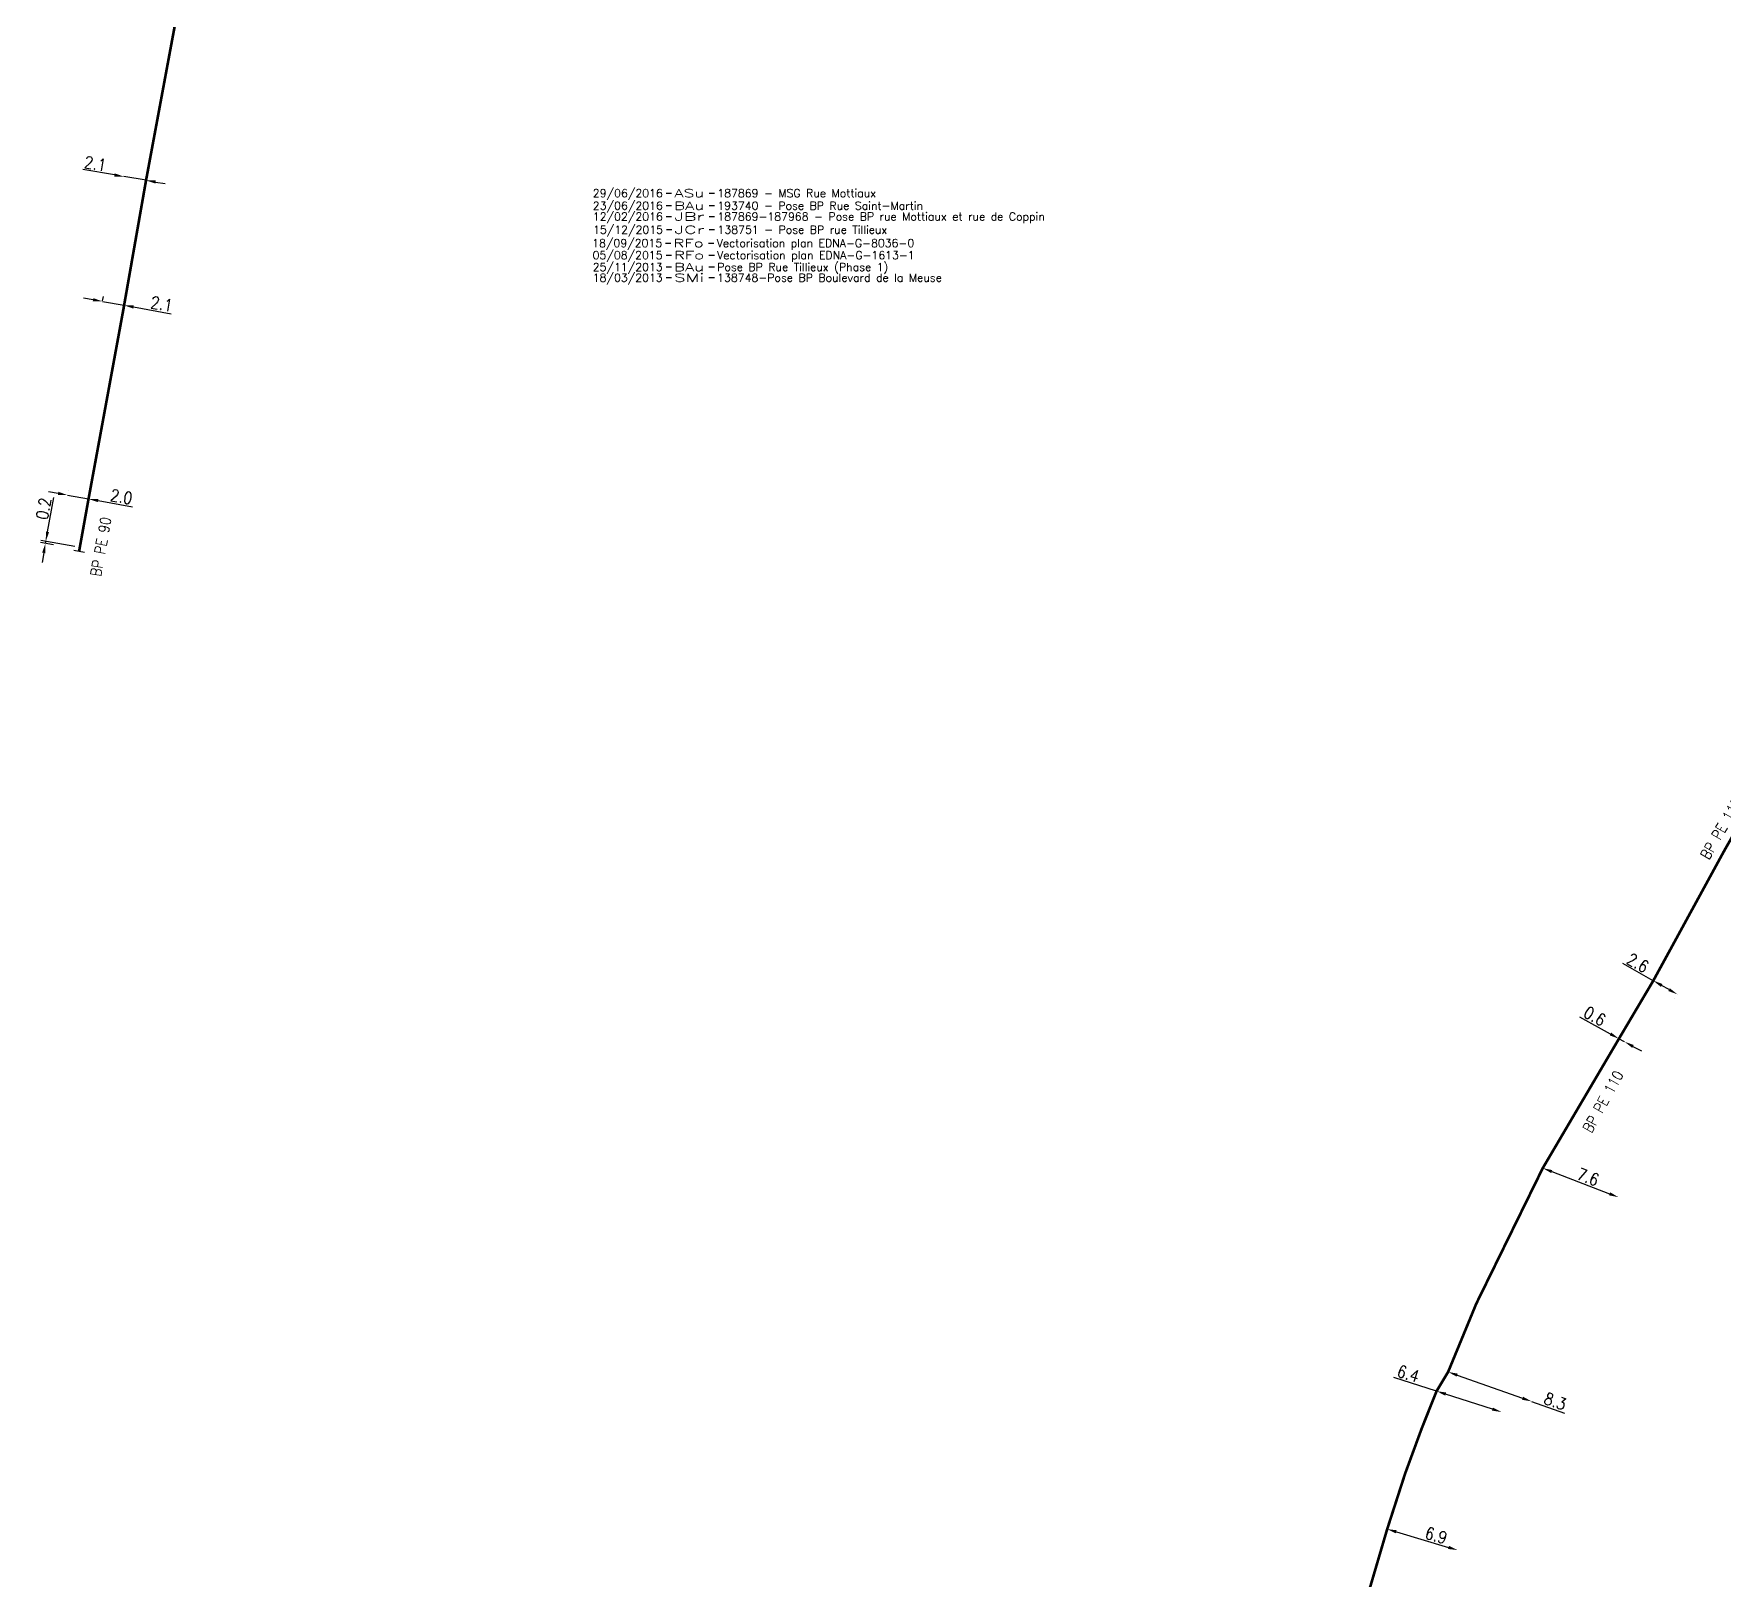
# Model space of a CAD drawing. Header units: millimetres. Extents: x 184998 to 186003, y 126995 to 128002.
# Drawn here: x 185008.3 to 185166.7, y 127147.3 to 127292.2 of the extents above; entities that cross this region are included whole.
import ezdxf
from ezdxf.enums import TextEntityAlignment as Align

# ---------------------------------------------------------------- set-up
doc = ezdxf.new("R2010")
doc.units = ezdxf.units.MM
doc.header["$PDMODE"] = 34
doc.linetypes.add('L_25_PE', pattern=[2000, 1000, 1000])
doc.layers.get('0').update_dxf_attribs({"linetype": 'CONTINUOUS'})
doc.layers.get('DEFPOINTS').update_dxf_attribs({"linetype": 'CONTINUOUS'})
doc.layers.add('L_150', color=1, linetype='CONTINUOUS')
doc.layers.add('L_340', color=7, linetype='CONTINUOUS')
doc.layers.add('L_910', color=7, linetype='CONTINUOUS', plot=False)
doc.styles.get("Standard").update_dxf_attribs({"font": 'romans.shx', "width": 0.85})
doc.dimstyles.get("Standard").update_dxf_attribs({"dimtxt": 1.5, "dimasz": 1.2, "dimexe": 0.625, "dimexo": 0.625, "dimgap": 0.25, "dimtad": 1, "dimdec": 1, "dimzin": 0, "dimdsep": 46, "dimtxsty": 'Standard', "dimcen": -0.5, "dimadec": 0, "dimazin": 0, "dimtfac": 1, "dimtdec": 1, "dimtmove": 0, "dimatfit": 3, "dimfxl": 0, "dimtolj": 1, "dimtzin": 0, "dimarcsym": 0})

# ---------------------------------------------------------------- blocks, each defined once
blk = doc.blocks.new('*D285')
at = {"layer": 'DEFPOINTS', "color": 0, "linetype": 'Continuous', "transparency": 16777216}
for p in [(185135.12, 127152.04), (185141.73, 127150.07), (185141.73, 127150.07)]:
    blk.add_point(p, dxfattribs=at)
at = {"layer": 'L_150', "color": 0, "linetype": 'Continuous', "lineweight": -2, "transparency": 16777216}
blk.add_line((185135.98, 127151.78), (185140.87, 127150.33), dxfattribs=at)
at = {"layer": 'L_150', "color": 0, "linetype": 'Continuous', "transparency": 16777216}
for points in [[(185136.02, 127151.93), (185135.94, 127151.64), (185135.12, 127152.04)], [(185140.91, 127150.47), (185140.82, 127150.18), (185141.73, 127150.07)]]:
    blk.add_solid(points, dxfattribs=at)
at = {"layer": 'L_150', "color": 0, "linetype": 'Continuous', "transparency": 16777216, "insert": (185139.71, 127151.45), "char_height": 1.125, "attachment_point": 5, "rotation": 343.3938}
blk.add_mtext('\\A1;6.9', dxfattribs=at)
blk = doc.blocks.new('*D286')
at = {"layer": 'DEFPOINTS', "color": 0, "linetype": 'Continuous', "transparency": 16777216}
for p in [(185139.75, 127164.97), (185145.84, 127163.01), (185145.84, 127163.01)]:
    blk.add_point(p, dxfattribs=at)
at = {"layer": 'L_150', "color": 0, "linetype": 'Continuous', "lineweight": -2, "transparency": 16777216}
for p, q in [((185139.75, 127164.97), (185135.73, 127166.26)), ((185144.98, 127163.29), (185140.6, 127164.7))]:
    blk.add_line(p, q, dxfattribs=at)
at = {"layer": 'L_150', "color": 0, "linetype": 'Continuous', "transparency": 16777216}
for points in [[(185140.65, 127164.84), (185140.56, 127164.55), (185139.75, 127164.97)], [(185145.03, 127163.43), (185144.94, 127163.15), (185145.84, 127163.01)]]:
    blk.add_solid(points, dxfattribs=at)
at = {"layer": 'L_150', "color": 0, "linetype": 'Continuous', "transparency": 16777216, "insert": (185137.09, 127166.61), "char_height": 1.125, "attachment_point": 5, "rotation": 342.2}
blk.add_mtext('\\A1;6.4', dxfattribs=at)
blk = doc.blocks.new('*D287')
at = {"layer": 'DEFPOINTS', "color": 0, "linetype": 'Continuous', "transparency": 16777216}
for p in [(185140.83, 127166.77), (185148.65, 127164.01), (185148.65, 127164.01)]:
    blk.add_point(p, dxfattribs=at)
at = {"layer": 'L_150', "color": 0, "linetype": 'Continuous', "lineweight": -2, "transparency": 16777216}
for p, q in [((185141.68, 127166.47), (185147.8, 127164.31)), ((185148.65, 127164.01), (185151.74, 127162.91))]:
    blk.add_line(p, q, dxfattribs=at)
at = {"layer": 'L_150', "color": 0, "linetype": 'Continuous', "transparency": 16777216}
for points in [[(185141.73, 127166.61), (185141.63, 127166.33), (185140.83, 127166.77)], [(185147.85, 127164.45), (185147.75, 127164.16), (185148.65, 127164.01)]]:
    blk.add_solid(points, dxfattribs=at)
at = {"layer": 'L_150', "color": 0, "linetype": 'Continuous', "transparency": 16777216, "insert": (185150.87, 127164.02), "char_height": 1.125, "attachment_point": 5, "rotation": 340.5405}
blk.add_mtext('\\A1;8.3', dxfattribs=at)
blk = doc.blocks.new('*D288')
at = {"layer": 'DEFPOINTS', "color": 0, "linetype": 'Continuous', "transparency": 16777216}
for p in [(185149.7, 127185.87), (185156.79, 127183.15), (185156.79, 127183.15)]:
    blk.add_point(p, dxfattribs=at)
at = {"layer": 'L_150', "color": 0, "linetype": 'Continuous', "lineweight": -2, "transparency": 16777216}
blk.add_line((185150.54, 127185.55), (185155.95, 127183.47), dxfattribs=at)
at = {"layer": 'L_150', "color": 0, "linetype": 'Continuous', "transparency": 16777216}
for points in [[(185150.59, 127185.69), (185150.49, 127185.41), (185149.7, 127185.87)], [(185156.01, 127183.61), (185155.9, 127183.33), (185156.79, 127183.15)]]:
    blk.add_solid(points, dxfattribs=at)
at = {"layer": 'L_150', "color": 0, "linetype": 'Continuous', "transparency": 16777216, "insert": (185153.94, 127185.05), "char_height": 1.125, "attachment_point": 5, "rotation": 338.9834}
blk.add_mtext('\\A1;7.6', dxfattribs=at)
blk = doc.blocks.new('*D289')
at = {"layer": 'DEFPOINTS', "color": 0, "linetype": 'Continuous', "transparency": 16777216}
for p in [(185156.84, 127198), (185157.37, 127197.72), (185157.37, 127197.72)]:
    blk.add_point(p, dxfattribs=at)
at = {"layer": 'L_150', "color": 0, "linetype": 'Continuous', "lineweight": -2, "transparency": 16777216}
for p, q in [((185156.05, 127198.44), (185153.18, 127200.02)), ((185157.37, 127197.72), (185156.84, 127198)), ((185158.15, 127197.28), (185158.94, 127196.85))]:
    blk.add_line(p, q, dxfattribs=at)
at = {"layer": 'L_150', "color": 0, "linetype": 'Continuous', "transparency": 16777216}
for points in [[(185156.12, 127198.57), (185155.98, 127198.31), (185156.84, 127198)], [(185158.23, 127197.41), (185158.08, 127197.15), (185157.37, 127197.72)]]:
    blk.add_solid(points, dxfattribs=at)
at = {"layer": 'L_150', "color": 0, "linetype": 'Continuous', "transparency": 16777216, "insert": (185154.58, 127200.11), "char_height": 1.125, "attachment_point": 5, "rotation": 331.1231}
blk.add_mtext('\\A1;0.6', dxfattribs=at)
blk = doc.blocks.new('*D290')
at = {"layer": 'DEFPOINTS', "color": 0, "linetype": 'Continuous', "transparency": 16777216}
for p in [(185160.06, 127203.44), (185162.32, 127202.16), (185162.32, 127202.16)]:
    blk.add_point(p, dxfattribs=at)
at = {"layer": 'L_150', "color": 0, "linetype": 'Continuous', "lineweight": -2, "transparency": 16777216}
for p, q in [((185160.06, 127203.44), (185157.2, 127205.04)), ((185159.83, 127203.03), (185159.83, 127203.03)), ((185161.54, 127202.6), (185160.84, 127203)), ((185162.09, 127201.75), (185162.09, 127201.75))]:
    blk.add_line(p, q, dxfattribs=at)
at = {"layer": 'L_150', "color": 0, "linetype": 'Continuous', "transparency": 16777216}
for points in [[(185160.92, 127203.13), (185160.77, 127202.86), (185160.06, 127203.44)], [(185161.61, 127202.73), (185161.47, 127202.47), (185162.32, 127202.16)]]:
    blk.add_solid(points, dxfattribs=at)
at = {"layer": 'L_150', "color": 0, "linetype": 'Continuous', "transparency": 16777216, "insert": (185158.6, 127205.11), "char_height": 1.125, "attachment_point": 5, "rotation": 330.6441}
blk.add_mtext('\\A1;2.6', dxfattribs=at)
blk = doc.blocks.new('GIS_MODF')
at = {"color": 0, "linetype": 'Continuous', "flags": 128}
for points in [[(-2.26, -0.01), (-1.76, -0.01)], [(1.76, -0.01), (2.26, -0.01)]]:
    blk.add_lwpolyline(points, dxfattribs=at)
at = {"color": 0, "linetype": 'Continuous'}
blk.add_attdef('DATE', text='', height=0.75, dxfattribs=at).set_placement((-2.58, -0.39), align=Align.RIGHT)
at = {"color": 0, "linetype": 'Continuous', "width": 3.590909}
blk.add_attdef('USER', text='', height=0.75, dxfattribs=at).set_placement((-1.52, -0.39), (1.31, -0.39), align=Align.FIT)
at = {"color": 0, "linetype": 'Continuous'}
blk.add_attdef('DESC', (2.53, -0.39), '', height=0.75, dxfattribs=at)
blk = doc.blocks.new('*D639')
at = {"layer": 'DEFPOINTS', "color": 0, "linetype": 'Continuous', "ltscale": 0.5, "transparency": 16777216}
for p in [(185016.73, 127278.8), (185016.73, 127278.8), (185018.8, 127278.45)]:
    blk.add_point(p, dxfattribs=at)
at = {"layer": 'L_150', "color": 0, "linetype": 'Continuous', "lineweight": -2, "ltscale": 0.5, "transparency": 16777216}
for p, q in [((185015.84, 127278.95), (185012.88, 127279.46)), ((185018.8, 127278.45), (185016.73, 127278.8)), ((185019.69, 127278.29), (185020.58, 127278.14))]:
    blk.add_line(p, q, dxfattribs=at)
at = {"layer": 'L_150', "color": 0, "linetype": 'Continuous', "ltscale": 0.5, "transparency": 16777216}
for points in [[(185015.87, 127279.1), (185015.82, 127278.8), (185016.73, 127278.8)], [(185019.71, 127278.44), (185019.66, 127278.15), (185018.8, 127278.45)]]:
    blk.add_solid(points, dxfattribs=at)
at = {"layer": 'L_150', "color": 0, "linetype": 'Continuous', "ltscale": 0.5, "transparency": 16777216, "insert": (185014.05, 127280.02), "char_height": 1.125, "attachment_point": 5, "rotation": 350.2862}
blk.add_mtext('\\A1;2.1', dxfattribs=at)
blk = doc.blocks.new('*D642')
at = {"layer": 'DEFPOINTS', "color": 0, "linetype": 'Continuous', "ltscale": 0.5, "transparency": 16777216}
for p in [(185014.64, 127266.68), (185014.72, 127267.1), (185016.67, 127266.32)]:
    blk.add_point(p, dxfattribs=at)
at = {"layer": 'L_150', "color": 0, "linetype": 'Continuous', "lineweight": -2, "ltscale": 0.5, "transparency": 16777216}
for p, q in [((185013.83, 127267.26), (185012.94, 127267.42)), ((185014.72, 127267.15), (185014.8, 127267.57)), ((185014.72, 127267.1), (185016.74, 127266.74)), ((185016.75, 127266.78), (185016.83, 127267.2)), ((185017.63, 127266.58), (185021.16, 127265.94))]:
    blk.add_line(p, q, dxfattribs=at)
at = {"layer": 'L_150', "color": 0, "linetype": 'Continuous', "ltscale": 0.5, "transparency": 16777216}
for points in [[(185013.86, 127267.41), (185013.8, 127267.12), (185014.72, 127267.1)], [(185017.65, 127266.73), (185017.6, 127266.43), (185016.74, 127266.74)]]:
    blk.add_solid(points, dxfattribs=at)
at = {"layer": 'L_150', "color": 0, "linetype": 'Continuous', "ltscale": 0.5, "transparency": 16777216, "insert": (185020.26, 127266.87), "char_height": 1.125, "attachment_point": 5, "rotation": 349.7881}
blk.add_mtext('\\A1;2.1', dxfattribs=at)
blk = doc.blocks.new('*D643')
at = {"layer": 'DEFPOINTS', "color": 0, "linetype": 'Continuous', "ltscale": 0.5, "transparency": 16777216}
for p in [(185011.44, 127248.95), (185011.44, 127248.95), (185013.41, 127248.59)]:
    blk.add_point(p, dxfattribs=at)
at = {"layer": 'L_150', "color": 0, "linetype": 'Continuous', "lineweight": -2, "ltscale": 0.5, "transparency": 16777216}
for p, q in [((185010.56, 127249.11), (185009.67, 127249.27)), ((185011.44, 127248.95), (185013.41, 127248.59)), ((185011.53, 127249.41), (185011.53, 127249.41)), ((185013.5, 127249.06), (185013.5, 127249.06)), ((185014.3, 127248.44), (185017.53, 127247.85))]:
    blk.add_line(p, q, dxfattribs=at)
at = {"layer": 'L_150', "color": 0, "linetype": 'Continuous', "ltscale": 0.5, "transparency": 16777216}
for points in [[(185010.59, 127249.26), (185010.53, 127248.96), (185011.44, 127248.95)], [(185014.33, 127248.58), (185014.27, 127248.29), (185013.41, 127248.59)]]:
    blk.add_solid(points, dxfattribs=at)
at = {"layer": 'L_150', "color": 0, "linetype": 'Continuous', "ltscale": 0.5, "transparency": 16777216, "insert": (185016.49, 127248.8), "char_height": 1.125, "attachment_point": 5, "rotation": 349.7881}
blk.add_mtext('\\A1;2.0', dxfattribs=at)
blk = doc.blocks.new('*D644')
at = {"layer": 'DEFPOINTS', "color": 0, "linetype": 'Continuous', "transparency": 16777216}
for p in [(185009.37, 127244.42), (185010.59, 127244.2), (185012.59, 127244.04)]:
    blk.add_point(p, dxfattribs=at)
at = {"layer": 'L_340', "color": 0, "linetype": 'Continuous', "lineweight": -2, "transparency": 16777216}
for p, q in [((185009.56, 127245.5), (185010.15, 127248.72)), ((185010.13, 127244.28), (185008.91, 127244.5)), ((185012.13, 127244.12), (185008.94, 127244.7)), ((185009.37, 127244.42), (185009.4, 127244.61)), ((185009.21, 127243.53), (185009.05, 127242.64))]:
    blk.add_line(p, q, dxfattribs=at)
at = {"layer": 'L_340', "color": 0, "linetype": 'Continuous', "transparency": 16777216}
for points in [[(185009.42, 127245.52), (185009.71, 127245.47), (185009.4, 127244.61)], [(185009.06, 127243.56), (185009.36, 127243.5), (185009.37, 127244.42)]]:
    blk.add_solid(points, dxfattribs=at)
at = {"layer": 'L_340', "color": 0, "linetype": 'Continuous', "transparency": 16777216, "insert": (185009.2, 127247.69), "char_height": 1.125, "attachment_point": 5, "rotation": 79.7881}
blk.add_mtext('\\A1;0.2', dxfattribs=at)
blk = doc.blocks.new('L_340_07')
at = {"color": 0, "linetype": 'Continuous', "const_width": 0.25, "flags": 128}
blk.add_lwpolyline([(0, 0), (0.35, 0)], dxfattribs=at)
at = {"color": 0, "linetype": 'Continuous', "flags": 128}
blk.add_lwpolyline([(0.35, -0.5), (0.35, 0.5)], dxfattribs=at)
at = {"color": 0, "linetype": 'Continuous', "width": 0.75, "flags": 3}
for tag, p in [('DEF_LEG', (0.72, -3.47)), ('DEF_COUP', (0.72, -5.97)), ('DEF_TYPE', (0.72, -8.47))]:
    blk.add_attdef(tag, text='', height=1.2, dxfattribs=at).set_placement(p, align=Align.MIDDLE)

msp = doc.modelspace()

# ---------------------------------------------------------------- linework, layer by layer
at = {"layer": 'L_150', "linetype": 'L_25_PE', "ltscale": 0.5, "const_width": 0.25}
msp.add_lwpolyline([(185012.59, 127244.04), (185013.41, 127248.59), (185016.67, 127266.32), (185018.8, 127278.45), (185022.88, 127300.4)], dxfattribs=at)
at = {"layer": 'L_150', "linetype": 'L_25_PE', "const_width": 0.25}
msp.add_lwpolyline([(185132.73, 127143.91), (185135.12, 127152.04), (185136.8, 127157.24), (185138.38, 127161.54), (185139.75, 127164.97), (185140.83, 127166.77), (185143.47, 127173.17), (185149.7, 127185.87), (185149.7, 127185.87), (185156.84, 127198), (185156.84, 127198), (185156.84, 127198), (185160.06, 127203.44), (185166.77, 127215.73), (185166.77, 127215.73), (185171.89, 127224.67)], dxfattribs=at)

# ---------------------------------------------------------------- block references
at = {"layer": 'L_340', "rotation": 259.7881216770582}
msp.add_blockref('L_340_07', (185012.59, 127244.04), dxfattribs=at)
at = {"layer": 'L_910'}
ref = msp.add_blockref('GIS_MODF', (185069.82, 127277.25), dxfattribs=at)
ref.add_attrib('DATE', '29/06/2016', dxfattribs={"layer": '0', "color": 0, "linetype": 'Continuous', "height": 0.75}).set_placement((185067.23, 127276.87), align=Align.RIGHT)
ref.add_attrib('USER', 'ASu', dxfattribs={"layer": '0', "color": 0, "linetype": 'Continuous', "height": 0.75, "width": 1.490566}).set_placement((185068.3, 127276.87), (185071.12, 127276.87), align=Align.FIT)
ref.add_attrib('DESC', '187869 - MSG Rue Mottiaux', (185072.34, 127276.87), dxfattribs={"layer": '0', "color": 0, "linetype": 'Continuous', "height": 0.75})
ref = msp.add_blockref('GIS_MODF', (185069.82, 127276.09), dxfattribs=at)
ref.add_attrib('DATE', '23/06/2016', dxfattribs={"layer": '0', "color": 0, "linetype": 'Continuous', "height": 0.75}).set_placement((185067.23, 127275.7), align=Align.RIGHT)
ref.add_attrib('USER', 'BAu', dxfattribs={"layer": '0', "color": 0, "linetype": 'Continuous', "height": 0.75, "width": 1.462963}).set_placement((185068.3, 127275.7), (185071.12, 127275.7), align=Align.FIT)
ref.add_attrib('DESC', '193740 - Pose BP Rue Saint-Martin', (185072.34, 127275.7), dxfattribs={"layer": '0', "color": 0, "linetype": 'Continuous', "height": 0.75})
ref = msp.add_blockref('GIS_MODF', (185069.82, 127275.07), dxfattribs=at)
ref.add_attrib('DATE', '12/02/2016', dxfattribs={"layer": '0', "color": 0, "linetype": 'Continuous', "height": 0.75}).set_placement((185067.23, 127274.68), align=Align.RIGHT)
ref.add_attrib('USER', 'JBr', dxfattribs={"layer": '0', "color": 0, "linetype": 'Continuous', "height": 0.75, "width": 1.612245}).set_placement((185068.3, 127274.68), (185071.12, 127274.68), align=Align.FIT)
ref.add_attrib('DESC', '187869-187968 - Pose BP rue Mottiaux et rue de Coppin', (185072.34, 127274.68), dxfattribs={"layer": '0', "color": 0, "linetype": 'Continuous', "height": 0.75})
ref = msp.add_blockref('GIS_MODF', (185069.83, 127273.84), dxfattribs=at)
ref.add_attrib('DATE', '15/12/2015', dxfattribs={"layer": '0', "color": 0, "linetype": 'Continuous', "height": 0.75}).set_placement((185067.25, 127273.45), align=Align.RIGHT)
ref.add_attrib('USER', 'JCr', dxfattribs={"layer": '0', "color": 0, "linetype": 'Continuous', "height": 0.75, "width": 1.612245}).set_placement((185068.32, 127273.45), (185071.14, 127273.45), align=Align.FIT)
ref.add_attrib('DESC', '138751 - Pose BP rue Tillieux', (185072.36, 127273.45), dxfattribs={"layer": '0', "color": 0, "linetype": 'Continuous', "height": 0.75})
ref = msp.add_blockref('GIS_MODF', (185069.75, 127272.58), dxfattribs=at)
ref.add_attrib('DATE', '18/09/2015', dxfattribs={"layer": '0', "color": 0, "linetype": 'Continuous', "height": 0.75}).set_placement((185067.17, 127272.19), align=Align.RIGHT)
ref.add_attrib('USER', 'RFo', dxfattribs={"layer": '0', "color": 0, "linetype": 'Continuous', "height": 0.75, "width": 1.436364}).set_placement((185068.24, 127272.19), (185071.06, 127272.19), align=Align.FIT)
ref.add_attrib('DESC', 'Vectorisation plan EDNA-G-8036-0', (185072.28, 127272.19), dxfattribs={"layer": '0', "color": 0, "linetype": 'Continuous', "height": 0.75})
ref = msp.add_blockref('GIS_MODF', (185069.8, 127271.45), dxfattribs=at)
ref.add_attrib('DATE', '05/08/2015', dxfattribs={"layer": '0', "color": 0, "linetype": 'Continuous', "height": 0.75}).set_placement((185067.21, 127271.06), align=Align.RIGHT)
ref.add_attrib('USER', 'RFo', dxfattribs={"layer": '0', "color": 0, "linetype": 'Continuous', "height": 0.75, "width": 1.436364}).set_placement((185068.28, 127271.06), (185071.1, 127271.06), align=Align.FIT)
ref.add_attrib('DESC', 'Vectorisation plan EDNA-G-1613-1', (185072.32, 127271.06), dxfattribs={"layer": '0', "color": 0, "linetype": 'Continuous', "height": 0.75})
ref = msp.add_blockref('GIS_MODF', (185069.8, 127270.34), dxfattribs=at)
ref.add_attrib('DATE', '25/11/2013', dxfattribs={"layer": '0', "color": 0, "linetype": 'Continuous', "height": 0.75}).set_placement((185067.22, 127269.95), align=Align.RIGHT)
ref.add_attrib('USER', 'BAu', dxfattribs={"layer": '0', "color": 0, "linetype": 'Continuous', "height": 0.75, "width": 1.462963}).set_placement((185068.28, 127269.95), (185071.1, 127269.95), align=Align.FIT)
ref.add_attrib('DESC', 'Pose BP Rue Tillieux (Phase 1)', (185072.33, 127269.95), dxfattribs={"layer": '0', "color": 0, "linetype": 'Continuous', "height": 0.75})
ref = msp.add_blockref('GIS_MODF', (185069.8, 127269.34), dxfattribs=at)
ref.add_attrib('DATE', '18/03/2013', dxfattribs={"layer": '0', "color": 0, "linetype": 'Continuous', "height": 0.75}).set_placement((185067.22, 127268.95), align=Align.RIGHT)
ref.add_attrib('USER', 'SMi', dxfattribs={"layer": '0', "color": 0, "linetype": 'Continuous', "height": 0.75, "width": 1.612245}).set_placement((185068.28, 127268.95), (185071.1, 127268.95), align=Align.FIT)
ref.add_attrib('DESC', '138748-Pose BP Boulevard de la Meuse', (185072.33, 127268.95), dxfattribs={"layer": '0', "color": 0, "linetype": 'Continuous', "height": 0.75})

# ---------------------------------------------------------------- texts
at = {"layer": 'L_150', "linetype": 'L_25_PE', "width": 0.85}
msp.add_text('BP PE 90', height=1, rotation=79.7386, dxfattribs=at).set_placement((185014.56, 127244.11), align=Align.MIDDLE)
for rotation, p in [(60.2271, (185165.27, 127214.7)), (61.1231, (185154.25, 127189.09))]:
    msp.add_text('BP PE 110', height=1, rotation=rotation, dxfattribs=at).set_placement(p)

# ---------------------------------------------------------------- dimensions: what is measured, and where the dimension line sits
at = {"layer": 'L_150', "linetype": 'Continuous', "ltscale": 0.5}
for base, p1, p2, angle, picture, middle in [((185016.73, 127278.8), (185018.8, 127278.45), (185016.73, 127278.8), 350.2862, '*D639', (185013.92, 127279.28)), ((185014.72, 127267.1), (185016.67, 127266.32), (185014.64, 127266.68), 349.7881, '*D642', (185020.12, 127266.13)), ((185011.44, 127248.95), (185013.41, 127248.59), (185011.44, 127248.95), 349.7881, '*D643', (185016.35, 127248.06))]:
    dim = msp.add_linear_dim(base=base, p1=p1, p2=p2, angle=angle, dimstyle='Standard', override={"dimscale": 0.75}, dxfattribs=at)
    dim.commit()
    dim.dimension.update_dxf_attribs({"geometry": picture, "text_midpoint": middle, "dimtype": 160})
at = {"layer": 'L_150', "linetype": 'Continuous'}
for base, p1, p2, angle, picture, middle in [((185162.32, 127202.16), (185160.06, 127203.44), (185162.32, 127202.16), 150.6441, '*D290', (185158.24, 127204.46)), ((185157.37, 127197.72), (185156.84, 127198), (185157.37, 127197.72), 151.1231, '*D289', (185154.22, 127199.45)), ((185156.79, 127183.15), (185149.7, 127185.87), (185156.79, 127183.15), 158.9834, '*D288', (185153.67, 127184.35)), ((185145.84, 127163.01), (185139.75, 127164.97), (185145.84, 127163.01), 162.2, '*D286', (185136.86, 127165.9)), ((185148.65, 127164.01), (185140.83, 127166.77), (185148.65, 127164.01), 160.5405, '*D287', (185150.62, 127163.31)), ((185141.73, 127150.07), (185135.12, 127152.04), (185141.73, 127150.07), 163.3938, '*D285', (185139.5, 127150.73))]:
    dim = msp.add_linear_dim(base=base, p1=p1, p2=p2, angle=angle, dimstyle='Standard', override={"dimscale": 0.75}, dxfattribs=at)
    dim.commit()
    dim.dimension.update_dxf_attribs({"geometry": picture, "text_midpoint": middle, "dimtype": 160})
at = {"layer": 'L_340', "linetype": 'Continuous'}
dim = msp.add_linear_dim(base=(185009.37, 127244.42), p1=(185012.59, 127244.04), p2=(185010.59, 127244.2), angle=79.7881, dimstyle='Standard', override={"dimscale": 0.75}, dxfattribs=at)
dim.commit()
dim.dimension.update_dxf_attribs({"geometry": '*D644', "text_midpoint": (185009.93, 127247.55), "dimtype": 160})

doc.saveas('drawing.dxf')
